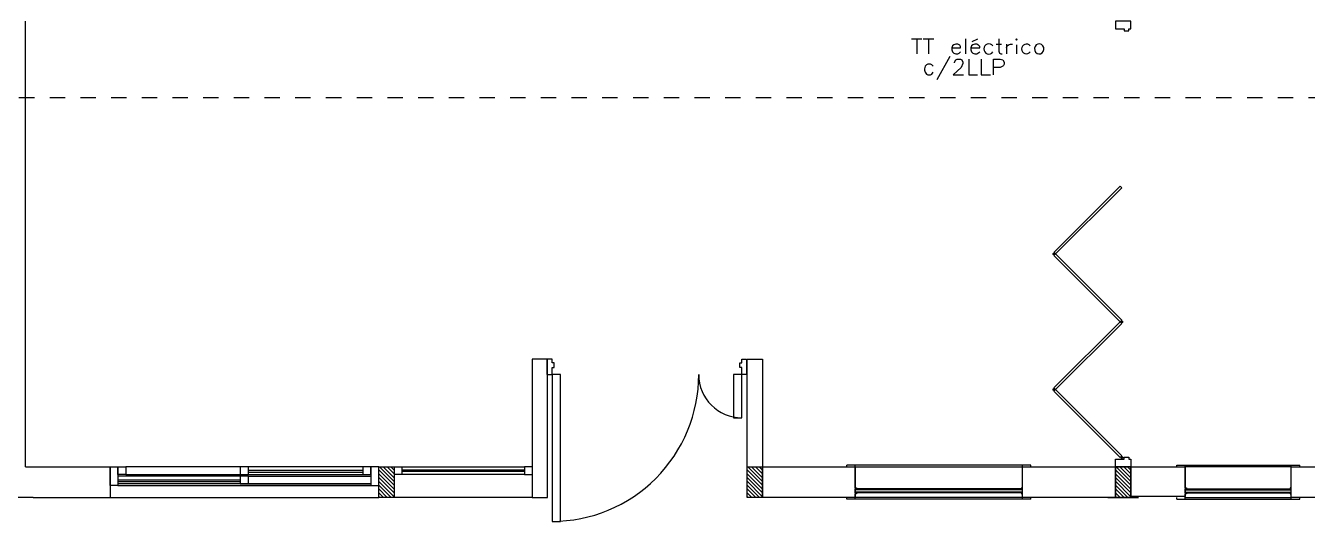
# Model space of a CAD drawing. Header units: metres. Extents: x -22 to 82, y -7 to 32.
# Drawn here: x -5.44 to 2.91, y 12.95 to 16.17 of the extents above; entities that cross this region are included whole.
import ezdxf

# ---------------------------------------------------------------- set-up
doc = ezdxf.new("R2010")
doc.units = ezdxf.units.M
doc.header["$LTSCALE"] = 2
doc.header["$MEASUREMENT"] = 0
doc.linetypes.add('BORDER', pattern=[44.45, 12.7, -6.35, 12.7, -6.35, 0, -6.35])
doc.linetypes.add('DASHDOT', pattern=[25.4, 12.7, -6.35, 0, -6.35])
for name, color, linetype in [('PDF2_-FADE-IS-TXT', 7, 'CONTINUOUS'), ('ZLINEA_DE_EJES', 6, 'BORDER'), ('ZSILUETAEDIFICIO', 253, 'CONTINUOUS')]:
    doc.layers.add(name, color=color, linetype=linetype)

msp = doc.modelspace()

# ---------------------------------------------------------------- hatches: boundary and pattern name
at = {"layer": 'ZSILUETAEDIFICIO'}
h = msp.add_hatch(dxfattribs=at)
h.set_pattern_fill('ANSI31', color=256, scale=0.14, angle=90)
h.set_pattern_definition([(135, (1.851003, 114.654648), (-0.0123743687, -0.0123743687), [])])
h.paths.add_polyline_path([(-3.0441, 13.3), (-3.1441, 13.3), (-3.1441, 13.1), (-3.0441, 13.1)])
h = msp.add_hatch(dxfattribs=at)
h.set_pattern_fill('ANSI31', color=256, scale=0.14, angle=90)
h.set_pattern_definition([(135, (4.250759, 114.654648), (-0.0123743687, -0.0123743687), [])])
h.paths.add_polyline_path([(-0.6444, 13.3), (-0.7444, 13.3), (-0.7444, 13.1), (-0.6444, 13.1)])
h = msp.add_hatch(dxfattribs=at)
h.set_pattern_fill('ANSI31', color=256, scale=0.14, angle=90)
h.set_pattern_definition([(135, (6.650759, 114.654648), (-0.0123743687, -0.0123743687), [])])
h.paths.add_polyline_path([(1.7556, 13.3), (1.6556, 13.3), (1.6556, 13.1), (1.7556, 13.1)])

# ---------------------------------------------------------------- linework, layer by layer
at = {"layer": 'PDF2_-FADE-IS-TXT', "elevation": 0}
for points in [[(0.3269, 16.085), (0.3948, 16.085)], [(0.3608, 16.085), (0.3608, 15.9874)], [(0.4033, 16.085), (0.4712, 16.085)], [(0.4372, 16.085), (0.4372, 15.9874)], [(0.5901, 16.0256), (0.6452, 16.0256), (0.6452, 16.0341), (0.641, 16.0426), (0.6368, 16.0468), (0.6283, 16.0511), (0.6155, 16.0511), (0.6028, 16.0468), (0.5943, 16.0383), (0.5901, 16.0256), (0.5901, 16.0129), (0.5943, 16.0001), (0.6028, 15.9916), (0.6155, 15.9874), (0.6283, 15.9874), (0.6368, 15.9916), (0.6452, 16.0001)], [(0.6792, 16.085), (0.6792, 15.9874)], [(0.7132, 16.0256), (0.7726, 16.0256), (0.7726, 16.0341), (0.7641, 16.0426), (0.7599, 16.0468), (0.7514, 16.0511), (0.7386, 16.0511), (0.7259, 16.0468), (0.7174, 16.0383), (0.7132, 16.0256), (0.7132, 16.0129), (0.7174, 16.0001), (0.7259, 15.9916), (0.7386, 15.9874), (0.7514, 15.9874), (0.7599, 15.9916), (0.7726, 16.0001)], [(0.7217, 16.0681), (0.7599, 16.085)], [(0.8787, 16.0511), (0.9127, 16.0511)], [(0.8957, 16.085), (0.8957, 16.0044), (0.8999, 15.9916), (0.9084, 15.9874), (0.9169, 15.9874)], [(0.9466, 16.0511), (0.9466, 15.9874)], [(0.9466, 16.0256), (0.9509, 16.0383), (0.9594, 16.0468), (0.9721, 16.0511), (0.9848, 16.0511)], [(1.0103, 16.0468), (1.0103, 15.9874)], [(0.5773, 15.9704), (0.4924, 15.8176)], [(0.607, 15.928), (0.607, 15.9322), (0.6155, 15.9492), (0.624, 15.9534), (0.6452, 15.9534), (0.6537, 15.9492), (0.6622, 15.9322), (0.6622, 15.9237), (0.6495, 15.8983), (0.5985, 15.8516), (0.6665, 15.8516)], [(0.7004, 15.9534), (0.7004, 15.8516), (0.7556, 15.8516)], [(0.7811, 15.9534), (0.7811, 15.8516), (0.8405, 15.8516)], [(0.8617, 15.8516), (0.8617, 15.9534), (0.9042, 15.9534), (0.9212, 15.9492), (0.9297, 15.9322), (0.9297, 15.9195), (0.9254, 15.911), (0.9212, 15.9067), (0.9042, 15.8983), (0.8617, 15.8983)], [(0.467, 15.9067), (0.4585, 15.9152), (0.45, 15.9195), (0.433, 15.9195), (0.4245, 15.9152), (0.416, 15.9067), (0.4118, 15.8898), (0.4118, 15.8813), (0.416, 15.8685), (0.4245, 15.8558), (0.433, 15.8516), (0.45, 15.8516), (0.4585, 15.8558), (0.467, 15.8685)]]:
    msp.add_lwpolyline(points, dxfattribs=at)
msp.add_lwpolyline([(1.0061, 16.0808), (1.0103, 16.0765), (1.0146, 16.0808), (1.0103, 16.085)], close=True, dxfattribs=at)
at = {"layer": 'PDF2_-FADE-IS-TXT'}
for centre, radius, start, end in [((0.8305, 16.0192, 0), 0.0331, 35.29335, 324.70665), ((1.0748, 16.0192, 0), 0.0312, 37.76976, 322.23024)]:
    msp.add_arc(centre, radius, start, end, dxfattribs=at)
msp.add_ellipse((1.1589, 16.0192, 0), major_axis=(0, 0.0332), ratio=0.911239, start_param=0.284114, end_param=6.567299, dxfattribs=at)
at = {"layer": 'ZLINEA_DE_EJES', "linetype": 'DASHDOT', "ltscale": 0.001}
msp.add_line((-20.6876, 15.7032, 0), (33.3816, 15.7032, 0), dxfattribs=at)
at = {"layer": 'ZSILUETAEDIFICIO'}
for p, q in [((-5.4444, 16.1229, 0), (-5.4444, 16.2, 0)), ((-5.4444, 13.3), (-5.4444, 16.1229)), ((-2.0444, 14, 0), (-2.1444, 14, 0)), ((-2.1444, 14, 0), (-2.1444, 13.1, 0)), ((-2.0444, 13.1, 0), (-2.0444, 14, 0)), ((-0.7444, 13.1, 0), (-0.7444, 14, 0)), ((-0.7444, 14, 0), (-0.6444, 14, 0)), ((-0.6444, 14, 0), (-0.6444, 13.3, 0)), ((-5.4444, 13.3), (-5.3944, 13.3, 0)), ((-5.3944, 13.3, 0), (-4.8944, 13.3, 0)), ((-4.8944, 13.3, 0), (-4.8944, 13.1)), ((-3.1441, 13.1, 0), (-3.1441, 13.3, 0)), ((-3.1441, 13.3, 0), (-3.0441, 13.3, 0)), ((-3.0441, 13.3, 0), (-3.0441, 13.1, 0)), ((-0.6444, 13.3, 0), (-0.0394, 13.3, 0)), ((-0.6444, 13.1, 0), (-0.6444, 13.3, 0)), ((-0.0394, 13.3, 0), (-0.0394, 13.1, 0)), ((1.0506, 13.3), (1.6556, 13.3)), ((1.0506, 13.1), (1.0506, 13.3)), ((1.6054, 13.3, 0), (1.8054, 13.3, 0)), ((1.6556, 13.3), (1.6556, 13.1)), ((1.7556, 13.3), (2.1102, 13.3)), ((1.7556, 13.1064), (1.7556, 13.3)), ((2.1102, 13.3), (2.1102, 13.1064)), ((2.8011, 13.3, 0), (3.3106, 13.3, 0)), ((2.8011, 13.1, 0), (2.8011, 13.3, 0)), ((-4.0459, 13.2141, 0), (-4.8437, 13.2141, 0)), ((-4.0459, 13.2021, 0), (-4.8437, 13.2021, 0)), ((-4.7909, 13.2497, 0), (-4.0459, 13.2497, 0)), ((-3.2478, 13.2749, 0), (-3.9928, 13.2749, 0)), ((-3.2478, 13.2629, 0), (-3.9928, 13.2629, 0)), ((-3.9928, 13.2392, 0), (-3.1949, 13.2392, 0)), ((-4.8437, 13.1793, 0), (-3.1949, 13.1793, 0)), ((-3.1949, 13.1889, 0), (-4.0459, 13.1889, 0)), ((2.1102, 13.1307, 0), (2.1102, 13.1566, 0)), ((2.8011, 13.1307, 0), (2.8011, 13.1566, 0)), ((-5.3946, 13.1), (-5.5446, 13.1)), ((-5.3944, 13.1, 0), (-4.8944, 13.1, 0)), ((-4.8944, 13.1, 0), (-3.1444, 13.1)), ((-3.0441, 13.1, 0), (-3.1441, 13.1, 0)), ((-2.1444, 13.1, 0), (-3.0444, 13.1)), ((-2.1444, 13.1, 0), (-2.0444, 13.1, 0)), ((-0.0394, 13.1, 0), (-0.6444, 13.1, 0)), ((1.6556, 13.1), (1.0506, 13.1)), ((1.6054, 13.1, 0), (1.8054, 13.1, 0)), ((2.1102, 13.1064), (1.7556, 13.1064)), ((3.3106, 13.1, 0), (2.8011, 13.1, 0))]:
    msp.add_line(p, q, dxfattribs=at)
at = {"layer": 'ZSILUETAEDIFICIO', "linetype": 'Continuous'}
for p, q in [((1.2549, 14.6955, 0), (1.6855, 15.1261, 0)), ((1.6961, 15.1155, 0), (1.2655, 14.6849, 0)), ((1.6854, 15.126, 0), (1.696, 15.1154, 0)), ((1.2655, 14.6849, 0), (1.2549, 14.6955, 0)), ((1.2655, 14.6849, 0), (1.2549, 14.6744, 0)), ((1.2549, 14.6744, 0), (1.6855, 14.2438, 0)), ((1.6961, 14.2543, 0), (1.2655, 14.6849, 0)), ((1.2548, 13.8133, 0), (1.6854, 14.2439, 0)), ((1.696, 14.2333, 0), (1.2654, 13.8027, 0)), ((1.6853, 14.2438, 0), (1.6959, 14.2332, 0)), ((1.6854, 14.2439, 0), (1.696, 14.2545, 0)), ((1.2654, 13.8027, 0), (1.2548, 13.8133, 0)), ((1.2654, 13.8027, 0), (1.2548, 13.7921, 0)), ((1.2548, 13.7921, 0), (1.6854, 13.3615, 0)), ((1.696, 13.3721, 0), (1.2654, 13.8027, 0)), ((1.6854, 13.3615, 0), (1.696, 13.3721, 0)), ((-4.0459, 13.3, 0), (-4.7909, 13.3, 0)), ((-3.2478, 13.3, 0), (-3.9928, 13.3, 0)), ((-3.0444, 13.3), (-2.9941, 13.3)), ((-2.9941, 13.3), (-2.1947, 13.3)), ((-2.9941, 13.3), (-2.9941, 13.2497)), ((-2.9941, 13.2805), (-2.1947, 13.2805)), ((-2.1444, 13.3), (-2.1947, 13.3)), ((-2.1947, 13.3), (-2.1947, 13.2497)), ((1.1052, 13.3097), (-0.0939, 13.3097)), ((-0.0939, 13.3), (-0.0939, 13.3097)), ((-0.0558, 13.3), (-0.0558, 13.3)), ((-0.0558, 13.3), (-0.0558, 13.3)), ((-0.0558, 13.3), (-0.0558, 13.3)), ((-0.0394, 13.1632), (-0.0394, 13.3097)), ((-0.0394, 13.3), (1.0506, 13.3)), ((1.0506, 13.1632), (1.0506, 13.3097)), ((1.1052, 13.3), (1.1052, 13.3097)), ((2.0556, 13.3097, 0), (2.8556, 13.3097, 0)), ((2.0556, 13.3, 0), (2.0556, 13.3097, 0)), ((2.1102, 13.1632, 0), (2.1102, 13.3097, 0)), ((2.8011, 13.3, 0), (2.1102, 13.3, 0)), ((2.8011, 13.1632, 0), (2.8011, 13.3097, 0)), ((2.8556, 13.3, 0), (2.8556, 13.3097, 0)), ((-4.0459, 13.2392, 0), (-4.8437, 13.2392, 0)), ((-3.9928, 13.2497, 0), (-3.2478, 13.2497, 0)), ((-2.9941, 13.2497), (-3.0444, 13.2497)), ((-2.1947, 13.2684), (-2.9941, 13.2684)), ((-2.1947, 13.2497), (-2.9941, 13.2497)), ((-2.1947, 13.2497), (-2.1444, 13.2497)), ((-4.0459, 13.1889, 0), (-4.8437, 13.1889, 0)), ((-3.9928, 13.1889, 0), (-3.1949, 13.1889, 0)), ((-0.0394, 13.1632), (-0.0319, 13.1632)), ((-0.0319, 13.1566), (-0.0394, 13.1566)), ((-0.0394, 13.1307), (-0.0394, 13.1566)), ((-0.0394, 13.0887), (-0.0394, 13.1241)), ((-0.0319, 13.1632), (-0.0319, 13.1566)), ((1.0506, 13.1632), (1.0432, 13.1632)), ((1.0432, 13.1632), (1.0432, 13.1566)), ((1.0432, 13.1566), (1.0506, 13.1566)), ((1.0506, 13.1307), (1.0506, 13.1566)), ((1.0506, 13.0887), (1.0506, 13.1241)), ((2.1102, 13.1632, 0), (2.1177, 13.1632, 0)), ((2.1177, 13.1566, 0), (2.1102, 13.1566, 0)), ((2.1102, 13.0887, 0), (2.1102, 13.1241, 0)), ((2.1177, 13.1632, 0), (2.1177, 13.1566, 0)), ((2.8011, 13.1632, 0), (2.7936, 13.1632, 0)), ((2.7936, 13.1632, 0), (2.7936, 13.1566, 0)), ((2.7936, 13.1566, 0), (2.8011, 13.1566, 0)), ((2.8011, 13.0887, 0), (2.8011, 13.1241, 0)), ((-0.0939, 13.0887), (-0.0939, 13.1)), ((1.1052, 13.0887), (-0.0939, 13.0887)), ((1.0506, 13.1), (-0.0394, 13.1)), ((1.1052, 13.0887), (1.1052, 13.1)), ((2.0556, 13.0887, 0), (2.0556, 13.1, 0)), ((2.0556, 13.0887, 0), (2.8556, 13.0887, 0)), ((2.1102, 13.1, 0), (2.8011, 13.1, 0)), ((2.8556, 13.0887, 0), (2.8556, 13.1, 0))]:
    msp.add_line(p, q, dxfattribs=at)
at = {"layer": 'ZSILUETAEDIFICIO', "color": 252, "ltscale": 2}
msp.add_line((2.8175, 13.3, 0), (2.8175, 13.3, 0), dxfattribs=at)
msp.add_line((2.8175, 13.3, 0), (2.8175, 13.3, 0), dxfattribs=at)
msp.add_line((2.8175, 13.3, 0), (2.8175, 13.3, 0), dxfattribs=at)
at = {"layer": 'ZSILUETAEDIFICIO', "linetype": 'Continuous', "elevation": 0}
for points in [[(1.7553, 16.2), (1.6555, 16.2), (1.6555, 16.1501), (1.7119, 16.1501), (1.7119, 16.1371), (1.7418, 16.1371), (1.7418, 16.1501), (1.7553, 16.1501)], [(-2.0486, 14), (-2.0486, 13.9002), (-2.0144, 13.9002), (-2.0144, 13.9466), (-2.0014, 13.9466), (-2.0014, 13.9765), (-2.0144, 13.9765), (-2.0144, 14)], [(-0.7485, 14), (-0.7485, 13.9002), (-0.7785, 13.9002), (-0.7785, 13.9466), (-0.7914, 13.9466), (-0.7914, 13.9765), (-0.7785, 13.9765), (-0.7785, 14)], [(-1.9594, 13.9002), (-2.0144, 13.9002), (-2.0144, 12.9452), (-1.9594, 12.9452)], [(-0.7785, 13.9002), (-0.8334, 13.9002), (-0.8334, 13.6192), (-0.7785, 13.6192)], [(1.7553, 13.3), (1.6555, 13.3), (1.6555, 13.35), (1.7119, 13.35), (1.7119, 13.3629), (1.7418, 13.3629), (1.7418, 13.35), (1.7553, 13.35)], [(-4.8946, 13.3), (-4.8437, 13.3), (-4.8437, 13.1793), (-4.8946, 13.1793)], [(-4.8437, 13.3), (-4.7909, 13.3), (-4.7909, 13.2497), (-4.8437, 13.2497)], [(-3.9928, 13.3), (-4.0459, 13.3), (-4.0459, 13.2497), (-3.9928, 13.2497)], [(-3.1949, 13.3), (-3.2478, 13.3), (-3.2478, 13.2497), (-3.1949, 13.2497)], [(-3.1441, 13.3), (-3.1949, 13.3), (-3.1949, 13.1793), (-3.1441, 13.1793)], [(-3.9928, 13.2392), (-4.0459, 13.2392), (-4.0459, 13.1889), (-3.9928, 13.1889)]]:
    msp.add_lwpolyline(points, close=True, dxfattribs=at)
at = {"layer": 'ZSILUETAEDIFICIO', "elevation": 0}
msp.add_lwpolyline([(-3.1441, 13.3), (-3.0441, 13.3), (-3.0441, 13.1), (-3.1441, 13.1)], close=True, dxfattribs=at)
at = {"layer": 'ZSILUETAEDIFICIO'}
for points in [[(-0.7444, 13.3), (-0.6444, 13.3), (-0.6444, 13.1), (-0.7444, 13.1)], [(1.6556, 13.3), (1.7556, 13.3), (1.7556, 13.1), (1.6556, 13.1)]]:
    msp.add_lwpolyline(points, close=True, dxfattribs=at)
at = {"layer": 'ZSILUETAEDIFICIO', "linetype": 'Continuous'}
for points in [[(1.0506, 13.1566), (-0.0394, 13.1566)], [(1.0506, 13.1508), (-0.0394, 13.1508)], [(1.0506, 13.136), (-0.0394, 13.136)], [(1.0506, 13.1307), (-0.0394, 13.1307)], [(-0.0394, 13.1307), (-0.0394, 13.1307), (-0.0319, 13.1307), (-0.0319, 13.1241), (-0.0394, 13.1241)], [(1.0506, 13.1307), (1.0506, 13.1307), (1.0432, 13.1307), (1.0432, 13.1241), (1.0506, 13.1241)]]:
    msp.add_lwpolyline(points, dxfattribs=at)
at = {"layer": 'ZSILUETAEDIFICIO', "linetype": 'Continuous', "elevation": 0}
for points in [[(2.1102, 13.1566), (2.8011, 13.1566)], [(2.1102, 13.1508), (2.8011, 13.1508)], [(2.1102, 13.136), (2.8011, 13.136)], [(2.1102, 13.1307), (2.8011, 13.1307)], [(2.1102, 13.1307), (2.1102, 13.1307), (2.1177, 13.1307), (2.1177, 13.1241), (2.1102, 13.1241)], [(2.8011, 13.1307), (2.8011, 13.1307), (2.7936, 13.1307), (2.7936, 13.1241), (2.8011, 13.1241)]]:
    msp.add_lwpolyline(points, dxfattribs=at)
at = {"layer": 'ZSILUETAEDIFICIO', "linetype": 'Continuous'}
for centre, radius in [((1.2549, 14.6847, 0), 0.006), ((1.2549, 14.6847, 0), 0.004), ((1.2549, 14.6847, 0), 0.002), ((1.696, 14.2436, 0), 0.006), ((1.696, 14.2436, 0), 0.004), ((1.696, 14.2436, 0), 0.002), ((1.2548, 13.8024, 0), 0.006), ((1.2548, 13.8024, 0), 0.004), ((1.2548, 13.8024, 0), 0.002), ((1.696, 13.3612, 0), 0.006), ((1.696, 13.3612, 0), 0.004), ((1.696, 13.3612, 0), 0.002)]:
    msp.add_circle(centre, radius, dxfattribs=at)
at = {"layer": 'ZSILUETAEDIFICIO', "ltscale": 3}
for centre, radius, start, end in [((-2.0139, 13.8997, 0), 0.9545, 269.9717, 0.0283), ((-0.7785, 13.9002, 0), 0.281, 180, 270)]:
    msp.add_arc(centre, radius, start, end, dxfattribs=at)

doc.saveas('drawing.dxf')
